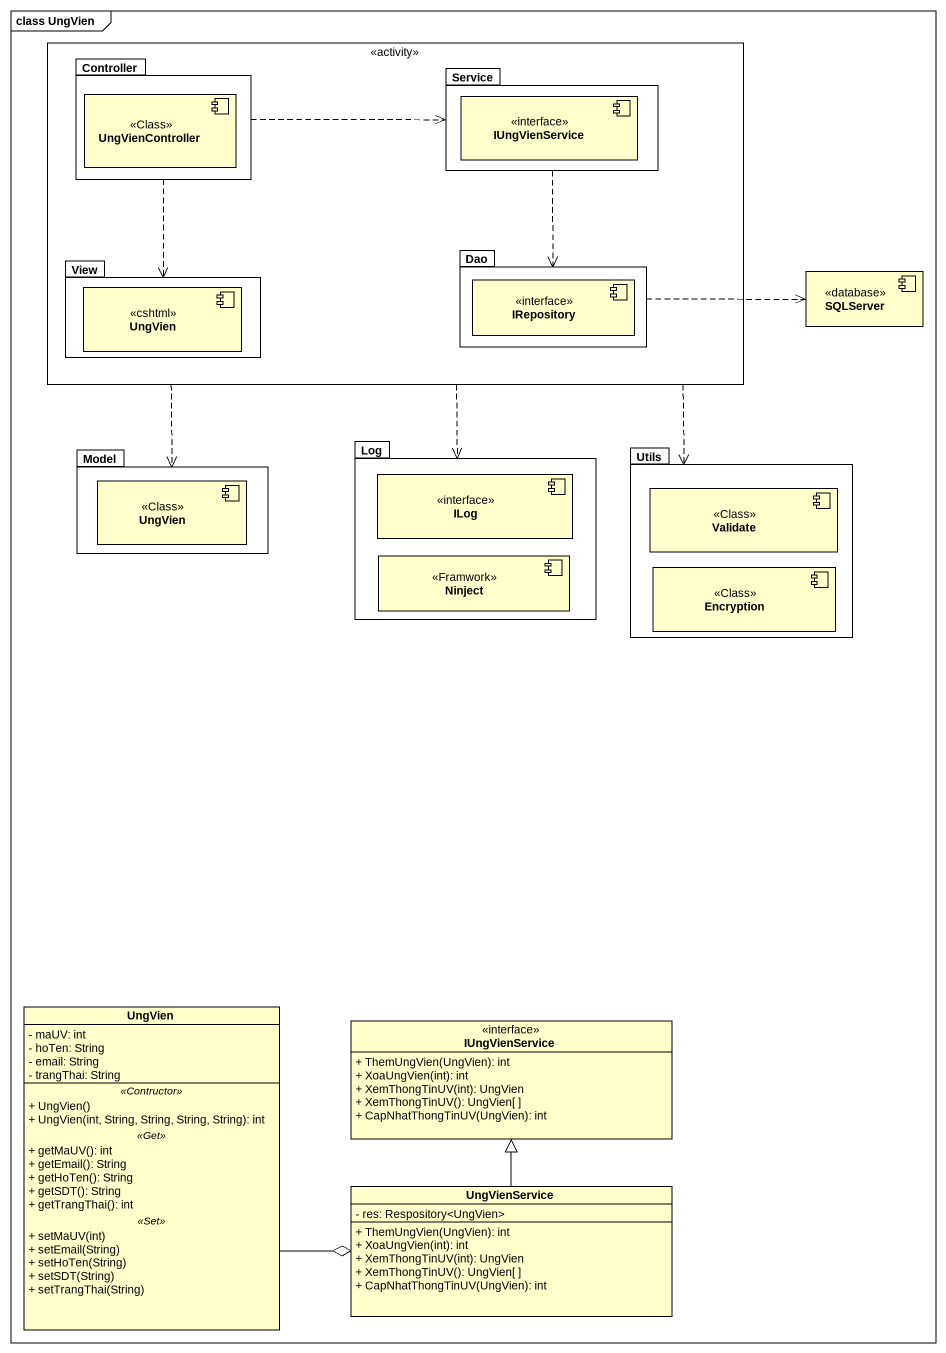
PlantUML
@startuml
mainframe class UngVien
allowmixing
hide circle
hide empty members
skinparam classAttributeIconSize 0
rectangle " " as part1 <<activity>> {
  package Controller {
    component UngVienController <<Class>>
  }
  package Service {
    component IUngVienService <<interface>>
  }
  package View {
    component UngVien <<cshtml>>
  }
  package Dao {
    component IRepository <<interface>>
  }
}
component SQLServer <<database>>
package Model {
  component "UngVien" as UngVien_2 <<Class>>
}
package Log {
  component ILog <<interface>>
  component Ninject <<Framwork>>
}
package Utils {
  component Validate <<Class>>
  component Encryption <<Class>>
}
class "UngVien" as UngVien_3 {
  - maUV: int
  - hoTen: String
  - email: String
  - trangThai: String
  .. <<Contructor>> ..
  + UngVien()
  + UngVien(int, String, String, String, String): int
  .. <<Get>> ..
  + getMaUV(): int
  + getEmail(): String
  + getHoTen(): String
  + getSDT(): String
  + getTrangThai(): int
  .. <<Set>> ..
  + setMaUV(int)
  + setEmail(String)
  + setHoTen(String)
  + setSDT(String)
  + setTrangThai(String)
}
class "IUngVienService" as IUngVienService_2 <<interface>> {
  + ThemUngVien(UngVien): int
  + XoaUngVien(int): int
  + XemThongTinUV(int): UngVien
  + XemThongTinUV(): UngVien[ ]
  + CapNhatThongTinUV(UngVien): int
}
class UngVienService {
  - res: Respository<UngVien>
  + ThemUngVien(UngVien): int
  + XoaUngVien(int): int
  + XemThongTinUV(int): UngVien
  + XemThongTinUV(): UngVien[ ]
  + CapNhatThongTinUV(UngVien): int
}
part1 ..> Model
part1 ..> Log
part1 ..> Utils
Controller .right.> Service
Controller ..> View
Service ..> Dao
Dao .right.> SQLServer
UngVien_3 -right-o UngVienService
UngVienService -up-|> IUngVienService_2
@enduml
